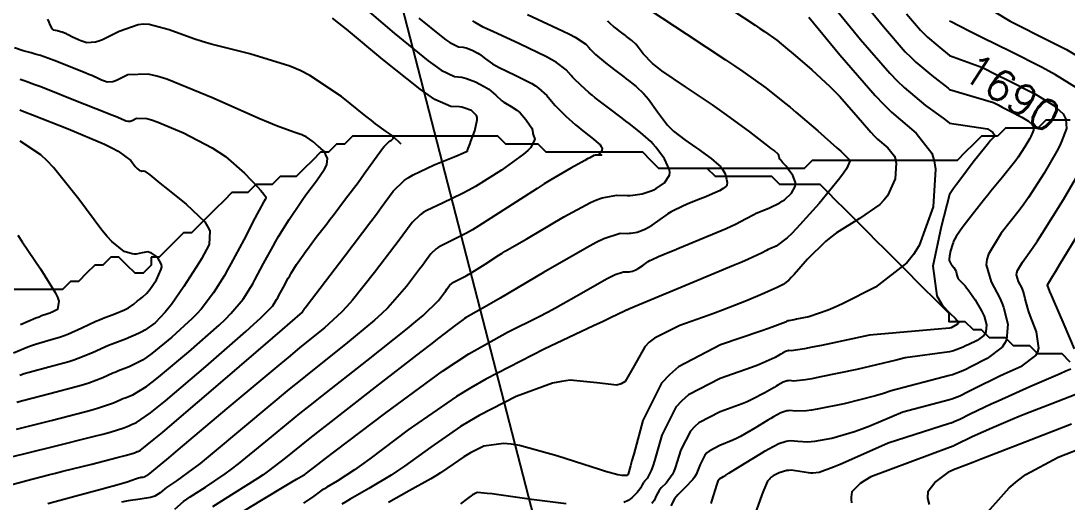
# Model space of a CAD drawing. Header units: metres. Extents: x 837475 to 838479, y 1189012 to 1191015.
# Drawn here: x 837884.8 to 838014.6, y 1190856.5 to 1190916.1 of the extents above; entities that cross this region are included whole.
import ezdxf

# ---------------------------------------------------------------- set-up
doc = ezdxf.new("R2010")
doc.units = ezdxf.units.M
doc.header["$LTSCALE"] = 0.3
for name, color, linetype in [('CORREDORVIA', 70, 'Continuous'), ('COTAS 10', 1, 'Continuous'), ('COTAS INT', 252, 'Continuous'), ('DRENAJE', 5, 'Continuous')]:
    doc.layers.add(name, color=color, linetype=linetype)
doc.styles.get("Standard").update_dxf_attribs({"font": 'simplex.shx'})

msp = doc.modelspace()

# ---------------------------------------------------------------- linework, layer by layer
at = {"layer": 'CORREDORVIA'}
msp.add_lwpolyline([(837910.67578, 1191000.96488), (838157.033, 1190996.193), (838237.174, 1190821.339), (838237.001, 1190602.875), (838240.0305, 1190437.1985), (838223.5365, 1190366.2715), (838212.196, 1190288.9195), (838227.642, 1189916.876), (838080.482, 1189451.8445), (837860.4834, 1189307.12351), (837593.19071, 1189234.39948), (837744.4868, 1189686.6093), (837750.277, 1189933.973), (837710.4905, 1190057.959), (837731.595, 1190134.414), (837885.383, 1190229.429), (837983.18356, 1190344.11971), (837817.55386, 1190502.18733), (837798.03286, 1190660.16958), (837963.57418, 1190795.98182)], close=True, dxfattribs=at)
at = {"layer": 'COTAS 10'}
for points in [[(837926.892, 1190918.198), (837931.11, 1190914.603), (837935.329, 1190911.207), (837936.206, 1190910.561), (837936.956, 1190910.043), (837938.614, 1190909.232), (837939.515, 1190909.147), (837939.789, 1190909.085), (837940.074, 1190909.008), (837941.189, 1190908.591), (837942.296, 1190908.018), (837942.576, 1190907.842), (837942.844, 1190907.658), (837943.714, 1190906.93), (837944.492, 1190906.242), (837944.701, 1190906.083), (837944.908, 1190905.938), (837945.634, 1190905.528), (837946.342, 1190905.088), (837946.538, 1190904.923), (837946.733, 1190904.74), (837947.436, 1190903.927), (837947.993, 1190903.146), (837948.096, 1190902.984), (837948.177, 1190902.845), (837948.284, 1190902.537), (837948.303, 1190902.276), (837948.328, 1190902.168), (837948.361, 1190902.043), (837948.552, 1190901.459), (837948.071, 1190900.456), (837947.68, 1190900.068), (837947.178, 1190899.631), (837944.434, 1190897.652), (837941.198, 1190895.629), (837940.386, 1190895.165), (837939.609, 1190894.742), (837937.108, 1190893.56), (837935.152, 1190892.636), (837934.72, 1190892.375), (837934.335, 1190892.112), (837933.338, 1190891.146), (837932.207, 1190889.599), (837931.738, 1190888.97), (837931.2, 1190888.255), (837928.694, 1190884.947), (837925.944, 1190881.539), (837925.253, 1190880.761), (837924.593, 1190880.054), (837922.464, 1190878.096), (837919.438, 1190875.655), (837918.213, 1190874.644), (837916.819, 1190873.487), (837910.387, 1190868.096), (837904.301, 1190862.978), (837903.126, 1190861.994), (837902.173, 1190861.197), (837900.571, 1190859.879), (837900.431, 1190859.79), (837900.399, 1190859.767), (837900.37, 1190859.746), (837900.289, 1190859.675), (837900.199, 1190859.62), (837900.164, 1190859.608), (837900.125, 1190859.597), (837899.95, 1190859.569), (837899.745, 1190859.541), (837899.687, 1190859.529), (837899.63, 1190859.516), (837899.42, 1190859.456), (837899.055, 1190859.335), (837898.899, 1190859.283), (837898.719, 1190859.224), (837897.874, 1190858.947), (837896.287, 1190858.476), (837895.641, 1190858.295), (837894.905, 1190858.092), (837891.498, 1190857.179), (837888.17, 1190856.27)], [(837962.871, 1190917.448), (837967.337, 1190914.539), (837972.219, 1190911.32), (837973.34, 1190910.563), (837974.359, 1190909.864), (837977.204, 1190907.821), (837979.527, 1190905.992), (837980.218, 1190905.428), (837980.929, 1190904.84), (837983.668, 1190902.504), (837986.027, 1190900.423), (837986.499, 1190899.994), (837986.892, 1190899.63), (837987.657, 1190898.845), (837987.221, 1190897.804), (837986.858, 1190897.278), (837986.389, 1190896.649), (837983.817, 1190893.516), (837981.022, 1190890.388), (837980.411, 1190889.762), (837979.871, 1190889.239), (837978.513, 1190888.218), (837977.689, 1190887.879), (837977.487, 1190887.787), (837977.295, 1190887.695), (837976.695, 1190887.369), (837975.066, 1190886.611), (837974.226, 1190886.247), (837973.217, 1190885.816), (837968.165, 1190883.704), (837961.487, 1190880.94), (837960.238, 1190880.423), (837960.186, 1190880.399), (837960.172, 1190880.392), (837960.16, 1190880.385), (837960.119, 1190880.356), (837960.084, 1190880.331), (837960.075, 1190880.326), (837960.067, 1190880.322), (837960.04, 1190880.312), (837960.015, 1190880.308), (837960.008, 1190880.308), (837960.001, 1190880.307), (837959.973, 1190880.309), (837959.91, 1190880.287), (837959.88, 1190880.273), (837959.845, 1190880.254), (837959.673, 1190880.156), (837958.02, 1190879.36), (837957.05, 1190878.901), (837955.858, 1190878.338), (837949.705, 1190875.447), (837942.498, 1190871.744), (837940.641, 1190870.67), (837938.845, 1190869.575), (837932.859, 1190865.447), (837928.103, 1190861.876), (837927.083, 1190861.133), (837926.19, 1190860.497), (837924.034, 1190859.086), (837922.79, 1190858.366), (837922.472, 1190858.164), (837922.166, 1190857.962), (837921.154, 1190857.225), (837919.878, 1190856.354)], [(837994.643, 1190917.015), (837996.413, 1190914.983), (837996.849, 1190914.529), (837997.26, 1190914.122), (837998.55, 1190913.042), (838000, 1190911.868), (838004.065, 1190910.371), (838004.673, 1190910.059), (838005.301, 1190909.742), (838007.732, 1190908.547), (838010.084, 1190907.355), (838010.661, 1190907.04), (838011.207, 1190906.731), (838012.914, 1190905.667), (838014.067, 1190904.603), (838014.263, 1190904.293), (838014.407, 1190903.978), (838014.484, 1190902.786), (838013.898, 1190901.191), (838013.624, 1190900.62), (838013.301, 1190899.995), (838011.733, 1190897.272), (838009.769, 1190894.253), (838009.198, 1190893.441), (838008.615, 1190892.639), (838006.407, 1190889.829), (838004.823, 1190887.234), (838004.631, 1190886.568), (838004.548, 1190885.925), (838005.14, 1190883.791), (838006.249, 1190881.781), (838006.491, 1190881.215), (838006.704, 1190880.646), (838007.241, 1190878.556), (838007.06, 1190876.614), (838006.821, 1190876.138), (838006.501, 1190875.688), (838004.664, 1190874.282), (838002.565, 1190873.224), (838002.079, 1190872.992), (838001.635, 1190872.788), (838000.376, 1190872.27), (838000, 1190872.171), (837992.766, 1190870.294), (837991.794, 1190869.972), (837990.793, 1190869.664), (837986.945, 1190868.683), (837983.565, 1190868.008), (837982.86, 1190867.894), (837982.254, 1190867.811), (837980.899, 1190867.776), (837980.192, 1190867.845), (837979.996, 1190867.828), (837979.799, 1190867.797), (837979.085, 1190867.553), (837978.151, 1190867.053), (837977.815, 1190866.86), (837977.446, 1190866.643), (837975.837, 1190865.661), (837974.061, 1190864.641), (837973.588, 1190864.4), (837973.123, 1190864.177), (837971.509, 1190863.523), (837970.183, 1190862.833), (837969.899, 1190862.587), (837969.652, 1190862.319), (837969.062, 1190861.152), (837968.564, 1190859.913), (837968.376, 1190859.597), (837968.165, 1190859.294), (837967.221, 1190858.302), (837966.288, 1190857.402), (837966.084, 1190857.157), (837965.904, 1190856.914), (837965.451, 1190856.052)], [(837884.698, 1190905.109), (837885.409, 1190904.831), (837886.275, 1190904.492), (837890.696, 1190902.747), (837895.192, 1190900.84), (837896.105, 1190900.398), (837896.873, 1190899.994), (837898.451, 1190898.846), (837899.007, 1190898.103), (837899.131, 1190897.954), (837899.243, 1190897.83), (837899.54, 1190897.589), (837899.737, 1190897.537), (837899.786, 1190897.532), (837899.832, 1190897.531), (837899.975, 1190897.562), (837900.179, 1190897.518), (837900.263, 1190897.47), (837900.359, 1190897.407), (837900.802, 1190897.049), (837901.816, 1190896.215), (837902.27, 1190895.851), (837902.8, 1190895.43), (837905.341, 1190893.429), (837907.624, 1190891.214), (837907.99, 1190890.657), (837908.242, 1190890.126), (837908.193, 1190888.411), (837907.225, 1190886.669), (837906.897, 1190886.12), (837906.544, 1190885.542), (837905.055, 1190883.214), (837903.496, 1190880.996), (837903.1, 1190880.488), (837902.719, 1190880.025), (837901.469, 1190878.736), (837900.209, 1190877.823), (837899.822, 1190877.596), (837899.418, 1190877.382), (837897.819, 1190876.703), (837896.149, 1190876.075), (837895.699, 1190875.893), (837895.256, 1190875.707), (837893.701, 1190875.003), (837891.951, 1190874.287), (837891.383, 1190874.093), (837890.781, 1190873.901), (837888.305, 1190873.222), (837885.844, 1190872.563), (837885.251, 1190872.384), (837884.695, 1190872.206)], [(838004.032, 1190854.509), (838007.396, 1190858.284), (838008.402, 1190859.144), (838009.439, 1190859.923), (838013.449, 1190862.066), (838017.043, 1190863.47)]]:
    msp.add_lwpolyline(points, dxfattribs=at)
at = {"layer": 'COTAS INT'}
for points in [[(838000, 1190920.707), (838007.511, 1190916.083), (838012.446, 1190913.642), (838013.526, 1190913.082), (838014.48, 1190912.573), (838016.891, 1190911.153)], [(837989.155, 1190918.646), (837991.802, 1190915.431), (837994.51, 1190912.322), (837995.177, 1190911.627), (837995.807, 1190911.003), (837997.781, 1190909.351), (837999.826, 1190907.798), (838000, 1190907.654), (838005.466, 1190906.008), (838006.018, 1190905.715), (838006.514, 1190905.454), (838007.843, 1190904.78), (838008.729, 1190904.33), (838008.947, 1190904.211), (838009.153, 1190904.095), (838009.796, 1190903.694), (838010.231, 1190903.293), (838010.305, 1190903.176), (838010.359, 1190903.057), (838010.388, 1190902.608), (838010.229, 1190902.174), (838010.167, 1190902.006), (838010.064, 1190901.792), (838009.942, 1190901.556), (838009.351, 1190900.529), (838008.491, 1190899.248), (838008.201, 1190898.851), (838007.887, 1190898.437), (838006.564, 1190896.788), (838005.116, 1190895.028), (838004.723, 1190894.543), (838004.334, 1190894.059), (838002.957, 1190892.318), (838001.805, 1190890.819), (838001.556, 1190890.488), (838001.339, 1190890.192), (838000.81, 1190889.425), (838000.505, 1190888.829), (838000.429, 1190888.641), (838000.357, 1190888.444), (838000.126, 1190887.648), (838000, 1190886.999), (837999.946, 1190886.625), (837999.957, 1190886.415), (838000, 1190886.355), (838000.015, 1190886.262), (838000.163, 1190886.021), (838000.215, 1190885.948), (838000.271, 1190885.873), (838000.511, 1190885.581), (838000.735, 1190885.249), (838000.781, 1190885.149), (838000.821, 1190885.046), (838000.905, 1190884.644), (838001.011, 1190884.253), (838001.064, 1190884.157), (838001.127, 1190884.067), (838001.44, 1190883.783), (838001.934, 1190883.294), (838002.111, 1190883.073), (838002.306, 1190882.816), (838003.154, 1190881.58), (838003.958, 1190880.204), (838004.126, 1190879.859), (838004.269, 1190879.529), (838004.586, 1190878.466), (838004.504, 1190877.582), (838004.396, 1190877.365), (838004.25, 1190877.16), (838003.414, 1190876.521), (838002.306, 1190875.986), (838001.989, 1190875.847), (838001.667, 1190875.712), (838000.468, 1190875.259), (838000, 1190875.135), (837994.471, 1190874.369), (837993.394, 1190874.086), (837988.501, 1190872.942), (837983.838, 1190871.967), (837982.906, 1190871.791), (837982.13, 1190871.656), (837980.624, 1190871.508), (837980.134, 1190871.556), (837979.997, 1190871.545), (837979.86, 1190871.523), (837979.364, 1190871.354), (837978.715, 1190871.006), (837978.482, 1190870.872), (837978.226, 1190870.721), (837977.108, 1190870.039), (837975.481, 1190869.196), (837974.905, 1190868.943), (837974.273, 1190868.682), (837971.536, 1190867.673), (837968.911, 1190866.306), (837968.35, 1190865.82), (837967.86, 1190865.288), (837966.691, 1190862.978), (837965.984, 1190860.756), (837965.786, 1190860.28), (837965.587, 1190859.863), (837964.861, 1190858.857), (837964.233, 1190858.251), (837964.096, 1190858.086), (837963.974, 1190857.923), (837963.669, 1190857.342), (837963.358, 1190856.712), (837963.232, 1190856.517), (837963.09, 1190856.313)], [(837947.657, 1190916.932), (837952.004, 1190914.909), (837952.863, 1190914.483), (837953.574, 1190914.115), (837954.896, 1190913.271), (837955.294, 1190912.788), (837955.422, 1190912.649), (837955.557, 1190912.506), (837956.107, 1190911.969), (837956.829, 1190911.341), (837957.072, 1190911.141), (837957.334, 1190910.931), (837958.436, 1190910.076), (837959.595, 1190909.195), (837959.893, 1190908.968), (837960.181, 1190908.748), (837961.136, 1190908.013), (837962.085, 1190907.109), (837962.368, 1190906.783), (837962.661, 1190906.423), (837963.793, 1190904.85), (837965.031, 1190903.23), (837965.391, 1190902.84), (837965.759, 1190902.477), (837967.147, 1190901.377), (837968.524, 1190900.457), (837968.885, 1190900.207), (837969.238, 1190899.959), (837970.435, 1190899.079), (837971.387, 1190898.276), (837971.584, 1190898.075), (837971.752, 1190897.885), (837972.12, 1190897.277), (837972.274, 1190896.77), (837972.307, 1190896.642), (837972.337, 1190896.52), (837972.411, 1190896.127), (837972.368, 1190895.791), (837972.325, 1190895.705), (837972.267, 1190895.622), (837971.941, 1190895.348), (837971.484, 1190895.093), (837971.343, 1190895.022), (837971.196, 1190894.951), (837970.614, 1190894.694), (837969.767, 1190894.345), (837969.452, 1190894.217), (837969.103, 1190894.075), (837967.554, 1190893.445), (837965.894, 1190892.681), (837965.475, 1190892.454), (837965.074, 1190892.22), (837963.771, 1190891.322), (837962.665, 1190890.531), (837962.388, 1190890.366), (837962.124, 1190890.224), (837961.275, 1190889.903), (837960.482, 1190889.786), (837960.252, 1190889.771), (837960.019, 1190889.765), (837959.14, 1190889.808), (837957.13, 1190889.123), (837956.183, 1190888.658), (837955.067, 1190888.073), (837949.626, 1190884.965), (837944.266, 1190881.792), (837943.2, 1190881.167), (837942.316, 1190880.651), (837940.635, 1190879.702), (837940.043, 1190879.368), (837939.845, 1190879.239), (837939.633, 1190879.095), (837938.744, 1190878.447), (837936.613, 1190876.807), (837935.617, 1190876.039), (837934.444, 1190875.134), (837928.744, 1190870.73), (837922.875, 1190866.169), (837921.597, 1190865.165), (837920.468, 1190864.273), (837917.642, 1190861.986), (837915.543, 1190860.368), (837914.873, 1190859.899), (837914.165, 1190859.419), (837911.283, 1190857.609), (837908.591, 1190855.925)], [(837973.139, 1190917.413), (837975.869, 1190915.617), (837976.487, 1190915.2), (837977.045, 1190914.819), (837978.561, 1190913.733), (837979.917, 1190912.653), (837980.373, 1190912.275), (837980.864, 1190911.863), (837982.93, 1190910.09), (837985.165, 1190908.011), (837985.763, 1190907.406), (837986.352, 1190906.789), (837988.404, 1190904.451), (837990.222, 1190902.357), (837990.665, 1190901.893), (837991.08, 1190901.478), (837992.36, 1190900.398), (837993.168, 1190899.354), (837993.285, 1190898.961), (837993.357, 1190898.525), (837993.235, 1190896.575), (837992.302, 1190894.455), (837991.862, 1190893.911), (837991.344, 1190893.386), (837988.817, 1190891.643), (837985.984, 1190889.884), (837985.272, 1190889.349), (837984.591, 1190888.792), (837982.396, 1190886.606), (837980.723, 1190884.708), (837980.371, 1190884.334), (837980.067, 1190884.025), (837979.375, 1190883.454), (837979.029, 1190883.312), (837978.944, 1190883.273), (837978.863, 1190883.234), (837978.611, 1190883.097), (837977.891, 1190882.764), (837977.516, 1190882.602), (837977.064, 1190882.409), (837974.796, 1190881.462), (837971.847, 1190880.292), (837970.965, 1190879.959), (837970.055, 1190879.622), (837966.534, 1190878.374), (837963.416, 1190876.835), (837962.76, 1190876.315), (837962.194, 1190875.753), (837960.901, 1190873.387), (837959.759, 1190871.461), (837959.288, 1190871.177), (837958.751, 1190871.001), (837956.253, 1190871.266), (837952.934, 1190871.597), (837951.879, 1190871.462), (837950.765, 1190871.229), (837946.253, 1190869.572), (837941.647, 1190867.215), (837940.475, 1190866.542), (837939.348, 1190865.859), (837935.649, 1190863.319), (837932.398, 1190860.952), (837931.553, 1190860.379), (837930.733, 1190859.841), (837927.97, 1190858.195), (837925.65, 1190856.88), (837925.108, 1190856.551), (837924.61, 1190856.236)], [(837985.636, 1190917.886), (837988.96, 1190913.848), (837992.608, 1190909.661), (837993.505, 1190908.724), (837994.354, 1190907.885), (837997.012, 1190905.66), (837999.193, 1190904.1), (837999.741, 1190903.681), (838000, 1190903.476), (838004.695, 1190902.772), (838005.07, 1190902.528), (838005.357, 1190902.323), (838005.662, 1190901.901), (838005.079, 1190901.294), (838004.807, 1190900.972), (838004.488, 1190900.584), (838002.934, 1190898.626), (838001.256, 1190896.417), (838000.859, 1190895.87), (838000.49, 1190895.351), (838000, 1190894.614), (837998.97, 1190890.594), (837997.904, 1190885.757), (837998.402, 1190882.058), (837999.113, 1190880.848), (838000, 1190879.976), (838000.069, 1190879.877), (838000.701, 1190879.297), (838001.087, 1190878.802), (838001.06, 1190878.672), (838000.975, 1190878.546), (838000.181, 1190878.116), (838000, 1190878.071), (837990.057, 1190877.201), (837984.11, 1190875.926), (837982.952, 1190875.689), (837982.005, 1190875.501), (837980.35, 1190875.241), (837980.075, 1190875.268), (837979.998, 1190875.261), (837979.922, 1190875.249), (837979.644, 1190875.154), (837979.28, 1190874.96), (837979.149, 1190874.884), (837979.006, 1190874.8), (837978.379, 1190874.418), (837976.901, 1190873.75), (837976.221, 1190873.486), (837975.424, 1190873.187), (837971.564, 1190871.822), (837967.639, 1190869.779), (837966.8, 1190869.053), (837966.068, 1190868.257), (837964.32, 1190864.804), (837963.404, 1190861.6), (837963.197, 1190860.962), (837963.01, 1190860.431), (837962.501, 1190859.412), (837962.178, 1190859.1), (837962.107, 1190859.015), (837962.045, 1190858.931), (837961.888, 1190858.632), (837961.728, 1190858.308), (837961.663, 1190858.208), (837961.59, 1190858.103), (837961.253, 1190857.686), (837960.839, 1190857.262), (837960.718, 1190857.153), (837960.594, 1190857.047), (837960.119, 1190856.695), (837959.615, 1190856.435)], [(837883.515, 1190862.057), (837888.694, 1190863.338), (837893.956, 1190864.659), (837895.009, 1190864.935), (837895.888, 1190865.172), (837897.605, 1190865.704), (837898.196, 1190865.971), (837898.365, 1190866.042), (837898.536, 1190866.111), (837899.171, 1190866.35), (837900.884, 1190867.558), (837901.734, 1190868.239), (837902.747, 1190869.07), (837907.765, 1190873.321), (837912.741, 1190877.657), (837913.727, 1190878.541), (837914.545, 1190879.288), (837916.084, 1190880.842), (837916.547, 1190881.593), (837916.686, 1190881.834), (837916.829, 1190882.089), (837917.382, 1190883.126), (837917.987, 1190884.245), (837918.163, 1190884.552), (837918.342, 1190884.857), (837919.021, 1190885.946), (837919.822, 1190887.121), (837920.079, 1190887.48), (837920.352, 1190887.853), (837921.463, 1190889.325), (837922.757, 1190891.005), (837923.145, 1190891.511), (837923.545, 1190892.034), (837925.098, 1190894.069), (837926.642, 1190896.124), (837927.038, 1190896.659), (837927.419, 1190897.18), (837928.68, 1190898.94), (837929.676, 1190900.302), (837929.89, 1190900.572), (837930.079, 1190900.795), (837930.538, 1190901.213), (837930.786, 1190901.344), (837930.841, 1190901.385), (837930.891, 1190901.429), (837931.022, 1190901.607), (837930.944, 1190901.852), (837930.862, 1190901.938), (837930.753, 1190902.032), (837930.145, 1190902.438), (837928.816, 1190903.382), (837928.255, 1190903.815), (837927.609, 1190904.323), (837924.575, 1190906.777), (837920.652, 1190909.376), (837919.445, 1190909.975), (837918.186, 1190910.521), (837913.205, 1190912.06), (837908.435, 1190913.246), (837907.308, 1190913.571), (837906.266, 1190913.894), (837903.205, 1190915.046), (837900.727, 1190915.703), (837900.052, 1190915.715), (837899.381, 1190915.652), (837897.001, 1190914.809), (837894.96, 1190913.788), (837894.504, 1190913.613), (837894.094, 1190913.484), (837893.008, 1190913.409), (837892.259, 1190913.659), (837892.063, 1190913.736), (837891.871, 1190913.815), (837891.215, 1190914.13), (837890.684, 1190914.41), (837890.57, 1190914.468), (837890.471, 1190914.518), (837890.235, 1190914.629), (837890.073, 1190914.688), (837890.021, 1190914.706), (837889.966, 1190914.724), (837889.741, 1190914.793), (837889.498, 1190914.86), (837889.431, 1190914.876), (837889.365, 1190914.891), (837889.127, 1190914.94), (837888.922, 1190914.991), (837888.876, 1190915.008), (837888.835, 1190915.026), (837888.728, 1190915.103), (837888.474, 1190915.657), (837888.341, 1190915.976), (837888.181, 1190916.367)], [(837883.575, 1190858.643), (837885.573, 1190859.186), (837888.271, 1190859.886), (837889.12, 1190860.102), (837890.013, 1190860.327), (837893.61, 1190861.221), (837896.786, 1190862.015), (837897.414, 1190862.177), (837897.934, 1190862.315), (837898.907, 1190862.604), (837899.177, 1190862.726), (837899.254, 1190862.758), (837899.332, 1190862.79), (837899.622, 1190862.899), (837901.372, 1190864.284), (837902.371, 1190865.12), (837903.593, 1190866.153), (837909.864, 1190871.516), (837916.081, 1190876.867), (837917.27, 1190877.892), (837918.227, 1190878.718), (837919.761, 1190880.051), (837919.789, 1190880.097), (837919.798, 1190880.112), (837919.806, 1190880.127), (837919.84, 1190880.191), (837919.877, 1190880.259), (837919.888, 1190880.278), (837919.899, 1190880.296), (837919.94, 1190880.363), (837919.989, 1190880.435), (837920.021, 1190880.479), (837920.089, 1190880.569), (837920.888, 1190881.617), (837921.953, 1190883.016), (837925.003, 1190887.023), (837928.221, 1190891.269), (837928.915, 1190892.193), (837929.523, 1190893.008), (837931.009, 1190895.043), (837932.354, 1190896.347), (837932.874, 1190896.702), (837933.457, 1190897.054), (837936.097, 1190898.302), (837938.572, 1190899.301), (837939.051, 1190899.497), (837939.442, 1190899.657), (837940.108, 1190899.943), (837940.175, 1190899.991), (837940.187, 1190900.002), (837940.197, 1190900.011), (837940.209, 1190900.036), (837940.206, 1190900.057), (837940.206, 1190900.065), (837940.207, 1190900.073), (837940.213, 1190900.109), (837940.231, 1190900.167), (837940.239, 1190900.189), (837940.248, 1190900.214), (837940.292, 1190900.324), (837940.449, 1190900.736), (837940.531, 1190900.952), (837940.629, 1190901.211), (837941.117, 1190902.513), (837941.419, 1190903.868), (837941.398, 1190904.161), (837941.333, 1190904.419), (837940.722, 1190905.051), (837939.775, 1190905.367), (837939.498, 1190905.425), (837939.214, 1190905.47), (837938.136, 1190905.526), (837936.165, 1190906.4), (837935.319, 1190906.961), (837934.342, 1190907.661), (837929.726, 1190911.34), (837925.191, 1190915.106), (837924.265, 1190915.861), (837923.482, 1190916.49)], [(837934.17, 1190916.461), (837936.937, 1190914.234), (837937.512, 1190913.81), (837938.004, 1190913.47), (837939.091, 1190912.939), (837939.682, 1190912.883), (837939.862, 1190912.843), (837940.048, 1190912.792), (837940.78, 1190912.519), (837941.506, 1190912.143), (837941.689, 1190912.027), (837941.865, 1190911.907), (837942.436, 1190911.429), (837943.32, 1190910.809), (837943.694, 1190910.598), (837944.123, 1190910.37), (837946.139, 1190909.406), (837948.186, 1190908.364), (837948.635, 1190908.088), (837949.033, 1190907.816), (837950.046, 1190906.877), (837950.823, 1190905.937), (837951.072, 1190905.664), (837951.335, 1190905.386), (837952.408, 1190904.338), (837953.614, 1190903.267), (837953.961, 1190902.974), (837954.313, 1190902.682), (837955.634, 1190901.644), (837956.648, 1190900.769), (837956.807, 1190900.582), (837956.914, 1190900.418), (837956.858, 1190900.024), (837956.591, 1190899.809), (837956.564, 1190899.759), (837956.557, 1190899.712), (837956.701, 1190899.578), (837956.845, 1190899.498), (837956.838, 1190899.487), (837956.811, 1190899.48), (837956.542, 1190899.492), (837956.197, 1190899.513), (837956.122, 1190899.511), (837956.055, 1190899.506), (837955.888, 1190899.462), (837955.384, 1190899.181), (837955.106, 1190899.027), (837954.768, 1190898.84), (837953.044, 1190897.892), (837950.549, 1190896.432), (837949.725, 1190895.923), (837948.842, 1190895.369), (837945.171, 1190892.991), (837941.626, 1190890.724), (837940.823, 1190890.24), (837940.097, 1190889.819), (837938.119, 1190888.819), (837936.847, 1190888.218), (837936.566, 1190888.048), (837936.316, 1190887.877), (837935.667, 1190887.249), (837934.932, 1190886.243), (837934.627, 1190885.834), (837934.277, 1190885.369), (837932.647, 1190883.217), (837930.322, 1190880.587), (837929.535, 1190879.819), (837928.686, 1190879.034), (837925.099, 1190876.059), (837920.784, 1190872.648), (837919.476, 1190871.589), (837918.119, 1190870.479), (837912.805, 1190866.059), (837908.049, 1190862.108), (837907.042, 1190861.295), (837906.17, 1190860.604), (837904.142, 1190859.122), (837903.128, 1190858.478), (837902.896, 1190858.314), (837902.685, 1190858.157), (837902.096, 1190857.646), (837901.443, 1190857.243), (837901.192, 1190857.154), (837900.91, 1190857.076), (837899.635, 1190856.878), (837898.149, 1190856.671), (837897.734, 1190856.587), (837897.317, 1190856.492)], [(837903.902, 1190855.616), (837904.999, 1190856.569), (837905.392, 1190856.861), (837905.825, 1190857.165), (837907.712, 1190858.365), (837910.167, 1190860.012), (837910.958, 1190860.597), (837911.796, 1190861.238), (837915.224, 1190864.022), (837919.418, 1190867.472), (837920.739, 1190868.534), (837922.131, 1190869.641), (837927.734, 1190874.022), (837932.778, 1190878.015), (837933.817, 1190878.878), (837934.701, 1190879.634), (837936.6, 1190881.488), (837937.354, 1190882.482), (837937.516, 1190882.697), (837937.657, 1190882.886), (837937.997, 1190883.352), (837938.296, 1190883.642), (837938.412, 1190883.721), (837938.542, 1190883.8), (837939.13, 1190884.078), (837940.045, 1190884.54), (837940.38, 1190884.735), (837940.752, 1190884.958), (837942.391, 1190886.006), (837944.088, 1190887.106), (837944.496, 1190887.362), (837944.878, 1190887.598), (837946.031, 1190888.272), (837947.564, 1190889.148), (837948.184, 1190889.51), (837948.889, 1190889.924), (837952.143, 1190891.848), (837955.469, 1190893.64), (837956.22, 1190893.97), (837956.896, 1190894.228), (837958.723, 1190894.558), (837960.028, 1190894.494), (837960.374, 1190894.503), (837960.715, 1190894.524), (837961.893, 1190894.699), (837963.008, 1190895.06), (837963.31, 1190895.199), (837963.607, 1190895.355), (837964.655, 1190896.058), (837965.28, 1190897.013), (837965.311, 1190897.328), (837965.281, 1190897.664), (837964.658, 1190899.059), (837963.578, 1190900.494), (837963.259, 1190900.855), (837962.932, 1190901.2), (837961.676, 1190902.318), (837960.267, 1190903.403), (837959.842, 1190903.727), (837959.403, 1190904.063), (837957.693, 1190905.362), (837956.067, 1190906.622), (837955.681, 1190906.933), (837955.322, 1190907.228), (837954.258, 1190908.154), (837953.446, 1190908.946), (837953.247, 1190909.156), (837953.058, 1190909.363), (837952.471, 1190910.074), (837951.264, 1190910.983), (837950.685, 1190911.314), (837950, 1190911.679), (837946.643, 1190913.284), (837943.338, 1190914.802), (837942.687, 1190915.113), (837942.149, 1190915.376), (837941.157, 1190915.928), (837940.886, 1190916.155)], [(837911.39, 1190854.748), (837914.67, 1190856.742), (837917.89, 1190858.665), (837918.513, 1190859.037), (837919.019, 1190859.338), (837919.876, 1190859.845), (837919.958, 1190859.889), (837919.976, 1190859.899), (837919.991, 1190859.908), (837920.028, 1190859.932), (837920.053, 1190859.95), (837920.06, 1190859.955), (837920.068, 1190859.96), (837920.098, 1190859.978), (837921.647, 1190861.153), (837922.612, 1190861.888), (837923.809, 1190862.8), (837930.07, 1190867.574), (837937.117, 1190872.717), (837938.81, 1190873.862), (837940.391, 1190874.885), (837945.17, 1190877.574), (837949.087, 1190879.495), (837950.125, 1190880.034), (837951.143, 1190880.576), (837954.65, 1190882.56), (837957.456, 1190884.163), (837958.031, 1190884.465), (837958.52, 1190884.705), (837959.556, 1190885.058), (837960.01, 1190885.036), (837960.13, 1190885.039), (837960.248, 1190885.047), (837960.658, 1190885.107), (837961.096, 1190885.273), (837961.232, 1190885.346), (837961.375, 1190885.431), (837961.945, 1190885.839), (837962.617, 1190886.302), (837962.824, 1190886.423), (837963.04, 1190886.54), (837963.896, 1190886.934), (837965.295, 1190887.507), (837965.854, 1190887.737), (837966.487, 1190887.999), (837969.39, 1190889.199), (837972.277, 1190890.427), (837972.9, 1190890.705), (837973.446, 1190890.956), (837974.78, 1190891.64), (837975.727, 1190892.156), (837976.03, 1190892.301), (837976.35, 1190892.447), (837977.651, 1190892.983), (837978.932, 1190893.586), (837979.24, 1190893.775), (837979.527, 1190893.973), (837980.393, 1190894.767), (837980.863, 1190895.63), (837980.9, 1190895.871), (837980.897, 1190896.113), (837980.549, 1190896.997), (837979.992, 1190897.78), (837979.856, 1190897.958), (837979.728, 1190898.12), (837979.334, 1190898.566), (837979.055, 1190898.874), (837978.999, 1190898.949), (837978.953, 1190899.02), (837978.866, 1190899.238), (837978.84, 1190899.406), (837978.832, 1190899.445), (837978.825, 1190899.481), (837978.798, 1190899.585), (837978.234, 1190900.064), (837977.888, 1190900.336), (837977.46, 1190900.669), (837975.229, 1190902.379), (837972.32, 1190904.515), (837971.465, 1190905.117), (837970.588, 1190905.725), (837967.242, 1190907.958), (837964.315, 1190909.962), (837963.703, 1190910.426), (837963.176, 1190910.849), (837961.991, 1190912.047), (837961.397, 1190912.873), (837961.243, 1190913.062), (837961.094, 1190913.233), (837960.596, 1190913.707), (837960.095, 1190914.093), (837959.944, 1190914.209), (837959.788, 1190914.328), (837959.179, 1190914.791), (837958.6, 1190915.239), (837958.463, 1190915.35), (837958.335, 1190915.455), (837957.956, 1190915.784), (837957.668, 1190916.066), (837957.597, 1190916.141)], [(837982.556, 1190916.584), (837986.409, 1190911.911), (837990.754, 1190906.909), (837991.81, 1190905.799), (837992.803, 1190904.809), (837995.861, 1190902.229), (837997.789, 1190899.734), (837998.07, 1190898.797), (837998.242, 1190897.753), (837997.951, 1190893.096), (837996.242, 1190888.311), (837995.521, 1190887.187), (837994.691, 1190886.15), (837990.799, 1190883.13), (837986.738, 1190881.079), (837985.802, 1190880.652), (837984.947, 1190880.287), (837982.542, 1190879.478), (837981.024, 1190879.151), (837980.73, 1190879.09), (837980.49, 1190879.042), (837980.075, 1190878.974), (837980.016, 1190878.979), (837980, 1190878.978), (837979.983, 1190878.975), (837979.923, 1190878.955), (837979.845, 1190878.913), (837979.817, 1190878.897), (837979.786, 1190878.878), (837979.65, 1190878.796), (837978.321, 1190878.305), (837977.538, 1190878.029), (837976.574, 1190877.693), (837971.592, 1190875.972), (837966.368, 1190873.252), (837965.251, 1190872.286), (837964.277, 1190871.227), (837961.95, 1190866.63), (837960.824, 1190862.444), (837960.607, 1190861.644), (837960.432, 1190860.999), (837960.142, 1190859.967), (837960.123, 1190859.949), (837960.119, 1190859.944), (837960.116, 1190859.939), (837960.107, 1190859.923), (837960.098, 1190859.904), (837960.094, 1190859.899), (837960.09, 1190859.893), (837960.071, 1190859.869), (837960.048, 1190859.845), (837960.034, 1190859.833), (837960.007, 1190859.813), (837959.978, 1190859.798), (837959.97, 1190859.796), (837959.962, 1190859.793), (837959.932, 1190859.791), (837959.892, 1190859.79), (837959.877, 1190859.789), (837959.861, 1190859.788), (837959.792, 1190859.781), (837959.604, 1190859.792), (837959.513, 1190859.802), (837959.406, 1190859.814), (837958.878, 1190859.885), (837957.325, 1190860.302), (837956.571, 1190860.532), (837955.677, 1190860.813), (837951.277, 1190862.244), (837946.658, 1190863.497), (837945.625, 1190863.665), (837944.699, 1190863.755), (837942.244, 1190863.436), (837940.591, 1190862.59), (837940.171, 1190862.348), (837939.766, 1190862.103), (837938.438, 1190861.191), (837936.857, 1190860.117), (837936.293, 1190859.77), (837935.674, 1190859.4), (837932.981, 1190857.887), (837930.425, 1190856.467)], [(838015.728, 1190907.846), (838013.15, 1190909.443), (838012.3, 1190909.92), (838011.392, 1190910.412), (838007.622, 1190912.315), (838004.088, 1190914.03), (838003.328, 1190914.404), (838002.663, 1190914.734), (838001.054, 1190915.559), (838000.184, 1190916.025), (838000, 1190916.121)], [(837884.292, 1190865.559), (837888.564, 1190866.632), (837892.897, 1190867.74), (837893.801, 1190867.988), (837894.576, 1190868.211), (837896.304, 1190868.803), (837897.216, 1190869.216), (837897.476, 1190869.326), (837897.74, 1190869.433), (837898.72, 1190869.801), (837900.395, 1190870.833), (837901.097, 1190871.358), (837901.901, 1190871.988), (837905.666, 1190875.126), (837909.4, 1190878.446), (837910.185, 1190879.19), (837910.862, 1190879.857), (837912.408, 1190881.633), (837913.306, 1190883.089), (837913.574, 1190883.556), (837913.851, 1190884.05), (837914.923, 1190886.061), (837916.096, 1190888.231), (837916.437, 1190888.826), (837916.785, 1190889.417), (837918.101, 1190891.529), (837919.446, 1190893.536), (837919.813, 1190894.061), (837920.177, 1190894.574), (837921.472, 1190896.314), (837922.463, 1190897.745), (837922.635, 1190898.062), (837922.763, 1190898.344), (837922.859, 1190899.077), (837922.664, 1190899.532), (837922.61, 1190899.638), (837922.555, 1190899.736), (837922.356, 1190900.021), (837922.033, 1190900.339), (837921.901, 1190900.458), (837921.75, 1190900.589), (837921.049, 1190901.177), (837920.187, 1190901.765), (837919.934, 1190901.897), (837919.674, 1190902.016), (837918.685, 1190902.334), (837916.525, 1190903.126), (837915.527, 1190903.543), (837914.357, 1190904.046), (837908.685, 1190906.577), (837902.922, 1190908.897), (837901.693, 1190909.267), (837900.624, 1190909.518), (837898.088, 1190909.443), (837896.786, 1190908.792), (837896.495, 1190908.68), (837896.234, 1190908.599), (837895.542, 1190908.551), (837895.064, 1190908.71), (837894.939, 1190908.759), (837894.816, 1190908.81), (837894.398, 1190909.01), (837893.622, 1190909.362), (837893.274, 1190909.508), (837892.868, 1190909.676), (837890.921, 1190910.457), (837888.945, 1190911.229), (837888.521, 1190911.39), (837888.15, 1190911.528), (837887.253, 1190911.839), (837886.588, 1190912.03), (837886.363, 1190912.093), (837886.121, 1190912.16), (837885.099, 1190912.438), (837884.04, 1190912.818)], [(837884.684, 1190908.902), (837884.85, 1190908.856), (837885.339, 1190908.715), (837886.547, 1190908.27), (837887.165, 1190908.031), (837887.906, 1190907.743), (837891.608, 1190906.286), (837895.265, 1190904.833), (837895.978, 1190904.548), (837896.56, 1190904.314), (837897.581, 1190903.891), (837897.761, 1190903.804), (837897.814, 1190903.782), (837897.869, 1190903.761), (837898.075, 1190903.692), (837898.374, 1190903.713), (837898.487, 1190903.748), (837898.612, 1190903.797), (837899.174, 1190904.078), (837900.461, 1190904.023), (837901.044, 1190903.86), (837901.724, 1190903.632), (837905, 1190902.272), (837908.544, 1190900.421), (837909.394, 1190899.884), (837910.187, 1190899.335), (837912.577, 1190897.262), (837914.209, 1190895.51), (837914.524, 1190895.164), (837914.78, 1190894.877), (837915.209, 1190894.344), (837915.192, 1190894.152), (837915.167, 1190894.081), (837915.132, 1190894.002), (837914.932, 1190893.654), (837914.396, 1190892.697), (837914.15, 1190892.235), (837913.861, 1190891.687), (837912.464, 1190888.996), (837910.873, 1190886.011), (837910.462, 1190885.278), (837910.064, 1190884.586), (837908.731, 1190882.423), (837907.179, 1190880.426), (837906.642, 1190879.839), (837906.059, 1190879.236), (837903.568, 1190876.931), (837901.055, 1190874.905), (837900.459, 1190874.477), (837899.907, 1190874.107), (837898.27, 1190873.252), (837896.944, 1190872.754), (837896.588, 1190872.609), (837896.236, 1190872.462), (837895.003, 1190871.903), (837893.263, 1190871.249), (837892.592, 1190871.04), (837891.839, 1190870.82), (837888.435, 1190869.927), (837885.068, 1190869.061), (837884.338, 1190868.859)], [(837883.898, 1190875.019), (837885.693, 1190875.741), (837886.163, 1190875.91), (837886.621, 1190876.066), (837888.176, 1190876.516), (837889.722, 1190876.981), (837890.175, 1190877.145), (837890.638, 1190877.325), (837892.4, 1190878.103), (837894.138, 1190878.904), (837894.587, 1190879.098), (837895.021, 1190879.28), (837896.473, 1190879.838), (837897.66, 1190880.311), (837897.928, 1190880.439), (837898.169, 1190880.567), (837898.819, 1190881.018), (837899.279, 1190881.426), (837899.401, 1190881.526), (837899.52, 1190881.62), (837899.929, 1190881.913), (837900.431, 1190882.399), (837900.609, 1190882.614), (837900.803, 1190882.865), (837901.645, 1190884.064), (837902.245, 1190885.358), (837902.287, 1190885.668), (837902.275, 1190885.959), (837901.784, 1190886.835), (837900.978, 1190887.374), (837900.768, 1190887.451), (837900.563, 1190887.497), (837899.873, 1190887.402), (837899.13, 1190887.242), (837898.893, 1190887.247), (837898.643, 1190887.274), (837897.625, 1190887.546), (837896.089, 1190888.791), (837895.512, 1190889.43), (837894.869, 1190890.198), (837891.998, 1190894.035), (837888.874, 1190897.978), (837888.071, 1190898.812), (837887.296, 1190899.534), (837884.721, 1190901.212)], [(837970.434, 1190856.323), (837970.568, 1190856.732), (837970.947, 1190857.925), (837971.186, 1190858.712), (837971.233, 1190858.864), (837971.272, 1190858.989), (837971.341, 1190859.202), (837971.357, 1190859.23), (837971.363, 1190859.237), (837971.368, 1190859.244), (837971.391, 1190859.266), (837971.413, 1190859.289), (837971.418, 1190859.295), (837971.422, 1190859.302), (837971.433, 1190859.327), (837971.444, 1190859.349), (837971.449, 1190859.355), (837971.455, 1190859.359), (837971.481, 1190859.373), (837971.972, 1190859.672), (837972.271, 1190859.857), (837972.641, 1190860.086), (837974.565, 1190861.282), (837976.667, 1190862.564), (837977.148, 1190862.848), (837977.586, 1190863.1), (837978.805, 1190863.752), (837979.738, 1190864.07), (837979.995, 1190864.112), (837980.251, 1190864.133), (837981.173, 1190864.043), (837982.379, 1190863.966), (837982.814, 1190863.996), (837983.293, 1190864.049), (837985.389, 1190864.424), (837988.191, 1190865.242), (837989.116, 1190865.574), (837990.105, 1190865.951), (837994.215, 1190867.694), (838000, 1190869.206), (838000.284, 1190869.281), (838001.252, 1190869.68), (838001.598, 1190869.841), (838001.977, 1190870.022), (838003.629, 1190870.855), (838005.59, 1190871.838), (838006.165, 1190872.113), (838006.754, 1190872.39), (838008.995, 1190873.401), (838010.687, 1190874.668), (838010.929, 1190875.106), (838011.073, 1190875.582), (838010.777, 1190877.618), (838009.994, 1190879.628), (838009.832, 1190880.089), (838009.694, 1190880.508), (838009.39, 1190881.675), (838009.17, 1190882.55), (838009.084, 1190882.785), (838008.986, 1190883.017), (838008.544, 1190883.827), (838008.308, 1190884.675), (838008.341, 1190884.931), (838008.417, 1190885.196), (838009.048, 1190886.227), (838010.377, 1190888.085), (838010.894, 1190888.87), (838011.476, 1190889.774), (838014.114, 1190894.015), (838016.636, 1190898.325)], [(837884.435, 1190889.579), (837884.989, 1190888.75), (837887.248, 1190885.43), (837889.071, 1190882.478), (837889.35, 1190881.882), (837889.532, 1190881.382), (837889.375, 1190880.375), (837888.688, 1190880.057), (837888.535, 1190879.991), (837888.399, 1190879.934), (837888.046, 1190879.811), (837887.397, 1190879.568), (837887.075, 1190879.436), (837886.692, 1190879.275), (837884.792, 1190878.464)], [(838016.125, 1190889.985), (838013.6, 1190885.864), (838013.117, 1190885.073), (838012.727, 1190884.433), (838012.097, 1190883.387), (838012.399, 1190882.607), (838012.597, 1190882.135), (838012.845, 1190881.552), (838014.151, 1190878.522), (838015.467, 1190875.489)], [(838015.018, 1190872.985), (838014.428, 1190872.728), (838013.704, 1190872.412), (838009.969, 1190870.779), (838006.012, 1190869.027), (838005.147, 1190868.635), (838004.383, 1190868.285), (838002.46, 1190867.359), (838001.34, 1190866.794), (838001.083, 1190866.671), (838000.849, 1190866.563), (838000.193, 1190866.292), (838000, 1190866.241), (837992.385, 1190863.8), (837987.445, 1190861.608), (837986.439, 1190861.176), (837985.59, 1190860.82), (837983.832, 1190860.165), (837983.02, 1190860.09), (837982.768, 1190860.099), (837982.503, 1190860.121), (837981.448, 1190860.31), (837980.361, 1190860.446), (837980.076, 1190860.435), (837979.799, 1190860.403), (837978.857, 1190860.111), (837978.136, 1190859.747), (837977.998, 1190859.669), (837977.886, 1190859.602), (837977.703, 1190859.442), (837977.656, 1190859.33), (837977.63, 1190859.292), (837977.597, 1190859.252), (837977.431, 1190859.085), (837976.952, 1190858.022), (837976.723, 1190857.419), (837976.452, 1190856.68), (837975.123, 1190852.895)], [(838015.671, 1190869.856), (838012.7, 1190868.689), (838009.47, 1190867.425), (838008.646, 1190867.092), (838007.851, 1190866.768), (838005.233, 1190865.658), (838003.156, 1190864.738), (838002.702, 1190864.533), (838002.301, 1190864.349), (838001.291, 1190863.863), (838000.704, 1190863.567), (838000.569, 1190863.502), (838000.446, 1190863.445), (838000.101, 1190863.303), (838000, 1190863.276), (837990.231, 1190859.618), (837989.498, 1190859.198), (837988.902, 1190858.819), (837987.894, 1190857.781), (837987.815, 1190857.099), (837987.806, 1190856.944), (837987.802, 1190856.804), (837987.83, 1190856.418)], [(837997.522, 1190856.2), (837997.313, 1190856.995), (837997.336, 1190857.87), (837998.189, 1190858.937), (838000, 1190860.311), (838000.01, 1190860.314), (838000.042, 1190860.327), (838000.054, 1190860.333), (838000.067, 1190860.339), (838000.123, 1190860.367), (838000.219, 1190860.413), (838000.257, 1190860.431), (838000.3, 1190860.45), (838000.497, 1190860.538), (838001.998, 1190861.123), (838002.863, 1190861.457), (838003.923, 1190861.865), (838009.373, 1190863.958), (838015.134, 1190866.213)], [(837952.461, 1190856.302), (837948.164, 1190856.84), (837944.091, 1190857.401), (837943.293, 1190857.505), (837942.637, 1190857.586), (837941.462, 1190857.693), (837941.122, 1190857.557), (837940.993, 1190857.485), (837940.849, 1190857.399), (837940.203, 1190856.966), (837939.35, 1190856.296)]]:
    msp.add_lwpolyline(points, dxfattribs=at)
at = {"layer": 'DRENAJE'}
for points in [[(838014.94169, 1190903.8477, 0), (838013.94203, 1190903.8477, 0), (838012.94236, 1190903.8477, 0), (838011.9427, 1190903.8477, 0), (838010.94304, 1190902.84804, 0), (838009.94338, 1190902.84804, 0), (838008.94371, 1190902.84804, 0), (838007.94405, 1190902.84804, 0), (838006.94439, 1190902.84804, 0), (838005.94472, 1190901.84838, 0)], [(837930.97001, 1190901.84838, 0), (837929.97034, 1190901.84838, 0), (837928.97068, 1190901.84838, 0), (837927.97102, 1190901.84838, 0), (837926.97135, 1190901.84838, 0), (837925.97169, 1190901.84838, 0), (837924.97203, 1190900.84871, 0), (837923.97237, 1190900.84871, 0), (837922.9727, 1190899.84905, 0), (837921.97304, 1190899.84905, 0), (837920.97338, 1190898.84939, 0), (837919.97371, 1190897.84973, 0), (837918.97405, 1190896.85006, 0), (837917.97439, 1190896.85006, 0), (837916.97473, 1190896.85006, 0), (837915.97506, 1190895.8504, 0), (837914.9754, 1190895.8504, 0), (837913.97574, 1190895.8504, 0), (837912.97607, 1190894.85074, 0), (837911.97641, 1190894.85074, 0), (837910.97675, 1190894.85074, 0), (837909.97709, 1190893.85107, 0), (837908.97742, 1190892.85141, 0), (837907.97776, 1190891.85175, 0), (837906.9781, 1190890.85209, 0), (837905.97843, 1190889.85242, 0), (837904.97877, 1190889.85242, 0), (837903.97911, 1190888.85276, 0), (837902.97944, 1190887.8531, 0), (837901.97978, 1190886.85343, 0), (837900.98012, 1190886.85343, 0)], [(837969.95686, 1190897.84973, 0), (837968.9572, 1190897.84973, 0), (837967.95753, 1190897.84973, 0), (837966.95787, 1190897.84973, 0), (837965.95821, 1190897.84973, 0), (837964.95855, 1190897.84973, 0), (837963.95888, 1190897.84973, 0), (837962.95922, 1190898.84939, 0), (837961.95956, 1190899.84905, 0), (837960.95989, 1190899.84905, 0), (837959.96023, 1190899.84905, 0), (837958.96057, 1190899.84905, 0), (837957.9609, 1190899.84905, 0), (837956.96124, 1190899.84905, 0), (837955.96158, 1190899.84905, 0), (837954.96192, 1190899.84905, 0), (837953.96225, 1190899.84905, 0), (837952.96259, 1190899.84905, 0), (837951.96293, 1190899.84905, 0), (837950.96326, 1190899.84905, 0), (837949.9636, 1190899.84905, 0), (837948.96394, 1190900.84871, 0), (837947.96428, 1190900.84871, 0), (837946.96461, 1190900.84871, 0), (837945.96495, 1190900.84871, 0), (837944.96529, 1190900.84871, 0), (837943.96562, 1190901.84838, 0), (837942.96596, 1190901.84838, 0), (837941.9663, 1190901.84838, 0), (837940.96664, 1190901.84838, 0), (837939.96697, 1190901.84838, 0), (837938.96731, 1190901.84838, 0), (837937.96765, 1190901.84838, 0), (837936.96798, 1190901.84838, 0), (837935.96832, 1190901.84838, 0), (837934.96866, 1190901.84838, 0), (837933.96899, 1190901.84838, 0), (837932.96933, 1190901.84838, 0), (837931.96967, 1190901.84838, 0), (837930.97001, 1190901.84838, 0)], [(837931.96967, 1190900.84871, 0), (837930.97001, 1190901.84838, 0)], [(838005.94472, 1190901.84838, 0), (838004.94506, 1190901.84838, 0), (838003.9454, 1190901.84838, 0), (838002.94574, 1190900.84871, 0), (838001.94607, 1190899.84905, 0), (838000.94641, 1190898.84939, 0), (837999.94675, 1190898.84939, 0), (837998.94708, 1190898.84939, 0), (837997.94742, 1190898.84939, 0), (837996.94776, 1190898.84939, 0), (837995.9481, 1190898.84939, 0), (837994.94843, 1190898.84939, 0), (837993.94877, 1190898.84939, 0), (837992.94911, 1190898.84939, 0), (837991.94944, 1190898.84939, 0), (837990.94978, 1190898.84939, 0), (837989.95012, 1190898.84939, 0), (837988.95045, 1190898.84939, 0), (837987.95079, 1190898.84939, 0), (837986.95113, 1190898.84939, 0), (837985.95147, 1190898.84939, 0), (837984.9518, 1190898.84939, 0), (837983.95214, 1190898.84939, 0), (837982.95248, 1190898.84939, 0), (837981.95281, 1190897.84973, 0), (837980.95315, 1190897.84973, 0), (837979.95349, 1190897.84973, 0), (837978.95383, 1190897.84973, 0), (837977.95416, 1190897.84973, 0), (837976.9545, 1190897.84973, 0), (837975.95484, 1190897.84973, 0), (837974.95517, 1190897.84973, 0), (837973.95551, 1190897.84973, 0), (837972.95585, 1190897.84973, 0), (837971.95619, 1190897.84973, 0), (837970.95652, 1190897.84973, 0), (837969.95686, 1190897.84973, 0)], [(838014.94169, 1190873.85782, 0), (838013.94203, 1190874.85748, 0), (838012.94236, 1190874.85748, 0), (838011.9427, 1190874.85748, 0), (838010.94304, 1190874.85748, 0), (838009.94338, 1190875.85714, 0), (838008.94371, 1190875.85714, 0), (838007.94405, 1190875.85714, 0), (838006.94439, 1190876.8568, 0), (838005.94472, 1190876.8568, 0), (838004.94506, 1190876.8568, 0), (838003.9454, 1190877.85647, 0), (838002.94574, 1190877.85647, 0), (838001.94607, 1190878.85613, 0), (838000.94641, 1190878.85613, 0), (837999.94675, 1190878.85613, 0), (837999.94675, 1190879.85579, 0), (837998.94708, 1190880.85546, 0), (837997.94742, 1190881.85512, 0), (837996.94776, 1190882.85478, 0), (837995.9481, 1190883.85444, 0), (837994.94843, 1190884.85411, 0), (837993.94877, 1190885.85377, 0), (837992.94911, 1190886.85343, 0), (837991.94944, 1190887.8531, 0), (837990.94978, 1190888.85276, 0), (837989.95012, 1190889.85242, 0), (837988.95045, 1190890.85209, 0), (837987.95079, 1190891.85175, 0), (837986.95113, 1190892.85141, 0), (837985.95147, 1190893.85107, 0), (837984.9518, 1190894.85074, 0), (837983.95214, 1190895.8504, 0), (837982.95248, 1190895.8504, 0), (837981.95281, 1190895.8504, 0), (837980.95315, 1190895.8504, 0), (837979.95349, 1190895.8504, 0), (837978.95383, 1190895.8504, 0), (837977.95416, 1190896.85006, 0), (837976.9545, 1190896.85006, 0), (837975.95484, 1190896.85006, 0), (837974.95517, 1190896.85006, 0), (837973.95551, 1190896.85006, 0), (837972.95585, 1190896.85006, 0), (837971.95619, 1190896.85006, 0), (837970.95652, 1190896.85006, 0), (837969.95686, 1190897.84973, 0)], [(837900.98012, 1190886.85343, 0), (837900.98012, 1190885.85377, 0), (837899.98046, 1190884.85411, 0), (837898.98079, 1190884.85411, 0), (837897.98113, 1190885.85377, 0), (837896.98147, 1190886.85343, 0), (837895.9818, 1190886.85343, 0), (837894.98214, 1190885.85377, 0), (837893.98248, 1190885.85377, 0), (837892.98282, 1190884.85411, 0), (837891.98315, 1190883.85444, 0), (837890.98349, 1190883.85444, 0), (837889.98383, 1190882.85478, 0), (837888.98416, 1190882.85478, 0), (837887.9845, 1190882.85478, 0), (837886.98484, 1190882.85478, 0), (837885.98518, 1190882.85478, 0), (837884.98551, 1190882.85478, 0), (837883.98585, 1190882.85478, 0)]]:
    msp.add_polyline3d(points, dxfattribs=at)

# ---------------------------------------------------------------- texts
at = {"layer": 'COTAS 10', "insert": (838001.215, 1190909.238), "char_height": 3.799998, "attachment_point": 7, "rotation": 326.669087}
msp.add_mtext('1690', dxfattribs=at)

doc.saveas('drawing.dxf')
